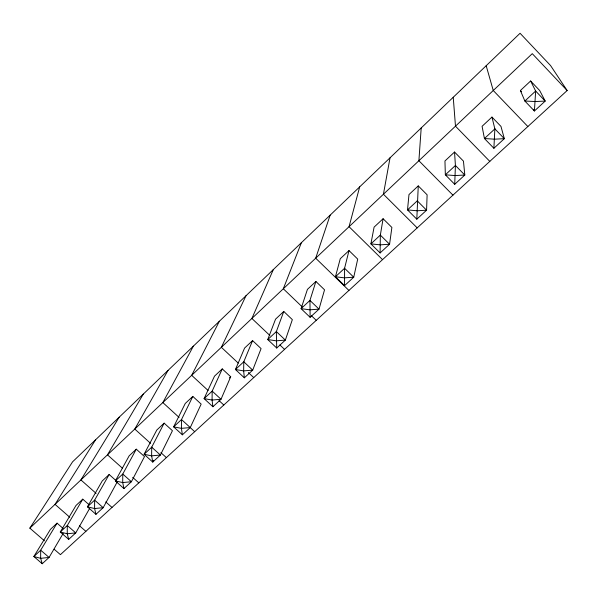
<?xml version="1.0" encoding="UTF-8"?>
<svg xmlns="http://www.w3.org/2000/svg" width="597" height="597" viewBox="0 0 597 597"><rect width="100%" height="100%" fill="white"/><g stroke="black" fill="none" stroke-linecap="round" stroke-linejoin="round"><path stroke-width="0.9" d="M380.11 252.934L380.341 235.106L383.095 218.726L391.886 227.442L389.572 244.233L380.11 252.934L370.901 243.867L374.095 227.136L383.095 218.726M416.81 219.181L418.258 185.898L427.116 194.809L426.579 210.189L416.81 219.181L407.512 209.898L408.982 194.562L418.258 185.898M454.713 184.309L455.421 165.459L454.533 152.034L444.952 160.974L445.34 174.809L454.713 184.309L464.809 175.025L463.459 161.138L454.533 152.034M421.198 127.959L418.893 160.735L452.936 195.152M493.891 148.272L494.861 128.877L491.965 117.079L482.077 126.31L484.436 138.541L493.891 148.272L504.331 138.668L500.965 126.4L491.965 117.079M390.028 157.809L383.431 194.219L417.199 227.882M348.999 250.576L344.581 268.277L344.566 285.627L353.737 277.195L357.707 259.098L348.999 250.576L340.268 258.725L335.439 276.762L344.566 285.627M359.685 186.868L349.051 226.696L382.535 259.635M315.903 281.471L309.94 300.418L310.127 317.313L319.014 309.134L324.544 289.821L315.903 281.471L307.433 289.381L301.075 308.642L310.127 317.313M330.141 215.159L315.694 258.195L348.902 290.433M283.776 311.462L276.351 331.566L276.732 348.029L285.351 340.103L292.351 319.641L283.776 311.462L275.553 319.149L267.755 339.544L276.732 348.029M301.373 242.718L283.321 288.769L302.142 306.813M252.583 340.596L243.785 361.782L243.651 370.879L244.337 377.826L252.703 370.133L261.083 348.603L252.583 340.596L244.591 348.058L235.442 369.521L244.337 377.826M230.696 376.752L221.017 399.274L212.905 406.736L204.084 398.609L214.502 376.155L222.271 368.901L230.696 376.752L229.397 377.953M273.336 269.56L251.882 318.462L269.881 335.499M222.271 368.901L212.181 391.102L204.084 398.609L212.069 400.05L221.017 399.274L212.181 391.102L212.069 400.05L212.905 406.736M246.016 295.731L221.353 347.297L238.225 363.073M192.809 396.408L181.503 419.557L173.645 426.848L182.391 434.81L190.264 427.564L201.167 404.102L192.809 396.408L185.249 403.468L173.645 426.848L181.406 428.355L190.264 427.564L181.503 419.557L181.406 428.355L182.391 434.81M153.571 460.436L152.75 462.078L144.078 454.272L156.81 430.027L164.153 423.161L172.443 430.706L160.399 455.033L152.75 462.078L151.631 455.854L151.713 447.19L164.153 423.161M219.375 321.246L191.674 375.319L208.084 390.483M193.398 346.126L162.832 402.565L179.1 417.43M136.288 449.183L122.773 474.04L115.355 480.921L123.945 488.57L131.385 481.727L144.504 456.586L136.288 449.183L129.139 455.862L115.355 480.921L122.706 482.563L131.385 481.727L122.773 474.04L122.706 482.563L123.945 488.57M117.318 481.772L103.177 507.674L95.945 514.323L87.431 506.823L102.206 481.003L109.169 474.511L115.96 480.563M89.475 508.704L75.752 532.897L68.715 539.367L60.275 532.009L75.991 505.487L82.767 499.159L88.826 504.502M168.048 370.394L134.773 429.056L150.571 443.34M109.169 474.511L94.639 500.129L87.431 506.823L94.587 508.532L103.177 507.674L94.639 500.129L94.587 508.532L95.945 514.323M82.767 499.159L67.289 525.502L60.275 532.009L67.252 533.77L75.752 532.897L67.289 525.502L67.252 533.77L68.715 539.367M63.192 533.375L49.073 557.441L42.23 563.732L33.857 556.516L50.454 529.33L57.058 523.166L63.066 528.412M143.317 394.087L107.475 454.839L122.467 468.242M57.058 523.166L40.686 550.188L33.857 556.516L40.656 558.329L49.073 557.441L40.686 550.188L40.656 558.329L42.23 563.732M119.169 417.206L80.908 479.928L96.102 493.368M95.595 439.788L55.043 504.361L69.752 517.241M44.439 540.8L29.85 528.151L72.565 461.839L520.069 33.268L550.568 65.558L567.15 90.543L60.424 554.658L54.17 549.24M29.85 528.151L532.27 53.663L567.15 90.543M520.405 90.52L530.614 80.991L539.688 90.528L545.203 101.072L534.405 111.005L524.867 101.035L520.405 90.52L521.614 91.781M79.565 525.83L85.871 531.352M105.773 501.928L111.99 507.428M132.683 477.376L138.817 482.854M160.877 452.653L166.376 457.615M189.943 427.34L194.689 431.683M219.017 400.594L223.808 405.012M248.345 372.543L253.747 377.595M279.881 344.962L284.553 349.379M311.552 315.828L316.253 320.335M489.809 161.384L455.481 126.176L453.242 97.274M527.86 126.534L493.256 90.505L486.182 65.722M530.614 80.991L535.651 91.035L545.203 101.072L535.337 101.535L524.867 101.035L535.651 91.035L534.405 111.005L533.643 109.318M151.713 447.19L144.078 454.272L151.631 455.854L160.399 455.033L151.713 447.19M243.785 361.782L235.442 369.521L243.651 370.879L252.703 370.133L243.785 361.782M276.351 331.566L267.755 339.544L276.202 340.82L285.351 340.103L276.351 331.566M309.94 300.418L301.075 308.642L309.768 309.828L319.014 309.134L309.94 300.418M344.581 268.277L335.439 276.762L344.394 277.851L353.737 277.195L344.581 268.277M380.341 235.106L370.901 243.867L380.132 244.852L389.572 244.233L380.341 235.106M417.266 200.853L407.512 209.898L417.034 210.778L426.579 210.189L417.266 200.853M455.421 165.459L445.34 174.809L455.16 175.57L464.809 175.025L455.421 165.459M494.861 128.877L484.436 138.541L494.577 139.176L504.331 138.668L494.861 128.877"/></g></svg>
